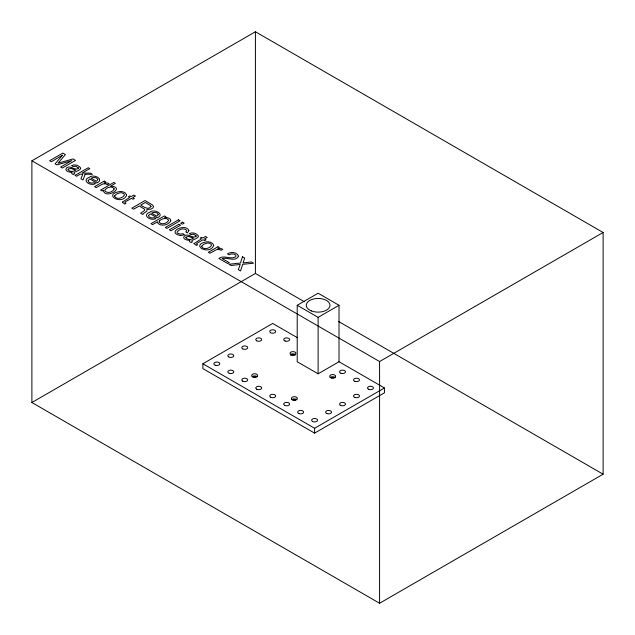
<?xml version="1.0" encoding="UTF-8"?>
<svg xmlns="http://www.w3.org/2000/svg" width="635" height="635" viewBox="0 0 635 635"><rect width="100%" height="100%" fill="white"/><g stroke="black" fill="none" stroke-linecap="round" stroke-linejoin="round"><path stroke-width="0.95" d="M31.893 160.798L255.413 31.75L603.107 232.489L603.107 474.202L379.587 603.25L31.893 402.511L31.893 160.798L379.587 361.537L603.107 232.489M31.893 402.511L255.413 273.463L304.348 301.712M339.019 361.736L318.119 373.809L297.212 361.736L297.212 305.284L318.119 293.219L339.019 305.284L339.019 361.736L384.445 387.961L384.445 392.803L314.603 433.126L202.859 368.61L202.859 363.768L272.693 323.445L297.545 337.796M297.212 305.284L318.119 317.357L339.019 305.284M202.859 363.768L314.603 428.284L384.445 387.961M338.685 321.54L603.107 474.202M379.587 361.537L379.587 603.25M318.119 317.357L318.119 373.809M314.603 428.284L314.603 433.126M255.413 31.75L255.413 273.463M252.055 376.777A2.961 1.714 0 0 1 257.191 376.777M290.52 354.52A2.961 1.714 0 0 1 295.632 354.79M253.19 377.206A5.532 3.191 0 0 1 256.056 377.206M331.248 378.031A5.532 3.191 0 0 1 334.105 378.031M292.925 400.153A5.532 3.191 0 0 1 295.791 400.153M290.608 355.259A5.556 3.207 0 0 1 294.854 355.163M330.113 377.595A2.961 1.714 0 0 1 335.24 377.595M291.79 399.717A2.961 1.714 0 0 1 296.926 399.717M188.897 230.584L187.396 232.87L185.825 231.958L186.65 230.727L186.42 230.084C183.713 227.616 179.102 229.267 177.189 231.934A2.81 1.619 0 0 0 177.57 233.228L180.332 234.188L182.84 233.68L184.412 234.593L182.277 235.275A4.675 2.699 0 0 1 179.292 235.323C166.743 231.688 185.999 222.933 188.897 230.584M122.325 202.192L124.666 204.033L125.944 203.295L124.817 202.565L125.151 201.978L131.445 198.35L132.985 199.239L134.302 198.469L132.763 197.58L135.453 196.032L133.818 195.088L131.127 196.636L129.826 195.882L128.5 196.652L129.802 197.406L122.325 202.192M194.024 243.586L196.374 245.435L197.652 244.697L196.525 243.967L196.858 243.38L203.152 239.744L204.684 240.633L206.01 239.871L204.47 238.982L207.161 237.427L205.526 236.482L202.835 238.038L201.525 237.284L200.208 238.046L201.509 238.8L194.024 243.586M88.114 180.681C88.408 183.102 91.948 183.364 93.837 182.745L95.425 183.666C90.519 186.492 80.843 180.467 89.559 177.141C93.75 173.696 104.934 179.284 96.837 183.007L89.781 178.927L88.114 180.681M148.558 215.583C148.844 217.995 152.384 218.257 154.273 217.638L155.869 218.559C150.955 221.385 141.28 215.36 149.995 212.034C154.186 208.59 165.37 214.178 157.282 217.9L150.217 213.82L148.558 215.583M78.375 167.926L78.327 168.458C74.771 171.037 70.152 164.465 66.357 168.132C64.064 171.164 69.977 172.577 72.144 172.236L71.533 172.918L72.16 173.958L73.438 174.514L74.628 173.815C71.144 172.188 80.439 170.934 80.669 168.41L80.581 167.934C78.684 165.211 74.533 163.917 71.557 165.64L73.065 166.513L75.803 166.203L78.375 167.926M196.183 235.934L196.136 236.474C192.58 239.054 187.96 232.473 184.166 236.149C181.864 239.181 187.785 240.594 189.952 240.252L189.341 240.927L189.968 241.975L191.246 242.522L192.437 241.832C188.952 240.205 198.247 238.951 198.477 236.426L198.39 235.95C196.493 233.228 192.341 231.934 189.365 233.656L190.873 234.529L193.611 234.22L196.183 235.934M114.665 195.874L114.61 196.358C116.65 199.993 122.92 198.168 124.468 194.969L123.952 193.905L122.499 193.048A3.119 1.802 0 0 0 119.967 192.818L116.562 194L114.665 195.874M201.747 246.15L201.684 246.626C203.724 250.269 209.994 248.444 211.542 245.237L211.034 244.173L209.574 243.324A3.119 1.802 0 0 0 207.042 243.086L203.637 244.277L201.747 246.15M153.535 206.542L152.9 207.978L150.765 209.201L146.947 209.399L146.915 211.114L143.351 213.543L142.819 214.519L140.621 213.249L144.478 210.526L144.74 209.359L139.303 205.938L133.628 209.209L131.842 208.177L145.058 200.549L152.448 204.938L153.535 206.542M114.236 188.912C112.99 192.135 107.117 194.016 104.807 190.81L104.775 190.222C106.386 187.214 112.292 185.483 114.236 188.912M103.267 190.262C105.037 200.041 126.5 187.119 110.585 186.126L115.38 183.356L113.808 182.451L100.536 190.111L102.037 190.968L103.267 190.262M126.627 195.151C122.174 205.954 102.076 194.286 119.967 191.54A5.628 3.246 0 0 1 123.642 192.103L125.539 193.175L126.627 195.151M213.701 245.427C209.256 256.23 189.151 244.554 207.042 241.808A5.628 3.246 0 0 1 210.717 242.372L212.614 243.451L213.701 245.427M68.12 169.156L68.024 169.648C69.675 172.029 73.573 171.847 75.692 170.101L70.715 168.37L68.12 169.156M185.928 237.172L185.833 237.665C187.484 240.046 191.381 239.863 193.5 238.117L188.524 236.387L185.928 237.172M97.814 179.546L96.464 181.3L91.107 178.213C93.139 177.165 96.853 176.998 97.814 179.546M158.25 214.44L156.901 216.194L151.551 213.106C153.575 212.058 157.289 211.892 158.25 214.44M151.019 206.438C148.836 210.518 143.264 206.819 140.795 205.073L145.312 202.47L150.439 205.51L151.019 206.438M238.514 256.215C235.45 262.366 227.266 256.929 222.226 258.596L229.267 262.66L227.735 263.541L218.884 258.437C224.123 254.587 230.807 260.088 235.847 256.667L235.823 255.191L234.132 254.111L231.418 253.905L229.164 254.77L227.52 253.817C230.815 251.666 237.204 252 238.514 256.215M170.799 220.726C168.727 225.147 160.853 226.933 157.575 222.861L157.543 221.766L152.622 224.615L150.995 223.679L164.433 215.916L166.013 216.829L164.735 217.567C166.981 217.36 170.609 217.94 170.799 220.726M242.459 256.778L240.451 263.057L228.941 264.239L231.1 265.486L240.197 264.462L238.323 269.661L240.546 270.939L242.673 264.343L253.555 263.184L251.42 261.953L243.014 262.938L244.697 258.072L242.459 256.778M85.153 174.26L83.018 179.991L80.947 178.8L82.804 174.252L80.201 174.188L76.581 176.276L75.025 175.379L88.249 167.743L89.805 168.648L82.129 173.077L90.376 173.109L92.448 174.307L85.153 174.26M159.314 221.059L159.083 222.218C161.449 225.266 166.783 223.528 168.513 220.631L168.497 220.043C166.267 216.987 161.48 218.757 159.314 221.059M62.444 155.242L55.094 163.87L56.864 164.894L71.787 160.631L60.603 167.053L62.301 168.029L75.525 160.401L72.985 158.933L58.039 163.211L65.413 154.567L62.849 153.083L49.633 160.718L51.34 161.703L62.444 155.242M104.211 181.102L94.575 186.666L96.195 187.595L102.87 183.936L105.6 183.848L107.363 184.69L109.069 183.706L107.513 182.959L104.084 182.951L105.751 181.983L104.211 181.102M178.483 219.845L165.259 227.473L166.886 228.409L180.102 220.774L178.483 219.845M178.903 224.274L169.315 229.814L170.958 230.767L180.554 225.227L178.903 224.274M182.531 222.179L180.697 223.242L182.34 224.187L184.182 223.131L182.531 222.179M217.924 246.753L208.288 252.317L209.907 253.246L216.583 249.587L219.313 249.499L221.075 250.349L222.782 249.357L221.226 248.61L217.797 248.602L219.464 247.642L217.924 246.753M291.227 354.727A2.961 1.714 0 0 0 295.886 353.489A2.961 1.714 0 0 0 291.695 351.782A2.961 1.714 0 0 0 291.227 354.727M253.143 376.936A2.961 1.714 0 0 0 257.588 375.452A2.961 1.714 0 0 0 253.143 373.975A2.961 1.714 0 0 0 253.143 376.936M292.878 399.875A2.961 1.714 0 0 0 297.323 398.399A2.961 1.714 0 0 0 292.878 396.915A2.961 1.714 0 0 0 292.878 399.875M331.192 377.754A2.961 1.714 0 0 0 335.637 376.277A2.961 1.714 0 0 0 331.192 374.793A2.961 1.714 0 0 0 331.192 377.754M311.388 310.92A11.851 6.842 0 0 0 329.93 305.832A11.851 6.842 0 0 0 313.023 299.109A11.851 6.842 0 0 0 311.388 310.92M312.507 421.426A2.961 1.714 0 0 0 317.46 420.664A2.961 1.714 0 0 0 313.833 418.568A2.961 1.714 0 0 0 312.507 421.426M242.665 381.103A2.961 1.714 0 0 0 247.618 380.341A2.961 1.714 0 0 0 243.991 378.246A2.961 1.714 0 0 0 242.665 381.103M285.186 341.058A2.961 1.714 0 0 0 289.631 339.574A2.961 1.714 0 0 0 285.186 338.09A2.961 1.714 0 0 0 285.186 341.058M256.635 340.781A2.961 1.714 0 0 0 261.588 340.019A2.961 1.714 0 0 0 257.961 337.923A2.961 1.714 0 0 0 256.635 340.781M284.567 405.297A2.961 1.714 0 0 0 289.528 404.535A2.961 1.714 0 0 0 285.901 402.439A2.961 1.714 0 0 0 284.567 405.297M355.021 397.51A2.961 1.714 0 0 0 359.466 396.026A2.961 1.714 0 0 0 355.021 394.541A2.961 1.714 0 0 0 355.021 397.51M299.148 413.639A2.961 1.714 0 0 0 303.594 412.155A2.961 1.714 0 0 0 299.148 410.67A2.961 1.714 0 0 0 299.148 413.639M368.379 389.168A2.961 1.714 0 0 0 373.332 388.406A2.961 1.714 0 0 0 369.705 386.31A2.961 1.714 0 0 0 368.379 389.168M228.695 356.91A2.961 1.714 0 0 0 233.656 356.148A2.961 1.714 0 0 0 230.021 354.052A2.961 1.714 0 0 0 228.695 356.91M256.635 389.168A2.961 1.714 0 0 0 261.588 388.406A2.961 1.714 0 0 0 257.961 386.31A2.961 1.714 0 0 0 256.635 389.168M326.715 413.488A2.961 1.714 0 0 0 331.494 412.417A2.961 1.714 0 0 0 327.493 410.559A2.961 1.714 0 0 0 326.715 413.488M355.021 381.381A2.961 1.714 0 0 0 359.466 379.897A2.961 1.714 0 0 0 355.021 378.412A2.961 1.714 0 0 0 355.021 381.381M270.597 397.232A2.961 1.714 0 0 0 275.558 396.47A2.961 1.714 0 0 0 271.931 394.375A2.961 1.714 0 0 0 270.597 397.232M270.597 332.716A2.961 1.714 0 0 0 275.558 331.954A2.961 1.714 0 0 0 271.931 329.859A2.961 1.714 0 0 0 270.597 332.716M242.665 348.845A2.961 1.714 0 0 0 247.618 348.083A2.961 1.714 0 0 0 243.991 345.988A2.961 1.714 0 0 0 242.665 348.845M340.955 373.277A2.961 1.714 0 0 0 345.496 371.896A2.961 1.714 0 0 0 341.154 370.316A2.961 1.714 0 0 0 340.955 373.277M215.344 365.252A2.961 1.714 0 0 0 219.789 363.768A2.961 1.714 0 0 0 215.344 362.283A2.961 1.714 0 0 0 215.344 365.252M229.306 373.316A2.961 1.714 0 0 0 233.751 371.832A2.961 1.714 0 0 0 229.306 370.348A2.961 1.714 0 0 0 229.306 373.316M340.439 405.297A2.961 1.714 0 0 0 345.4 404.535A2.961 1.714 0 0 0 341.773 402.439A2.961 1.714 0 0 0 340.439 405.297"/></g></svg>
